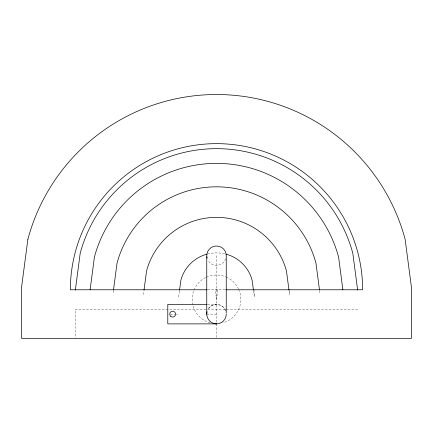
<?xml version="1.0" encoding="UTF-8"?>
<svg xmlns="http://www.w3.org/2000/svg" width="433" height="433" viewBox="0 0 433 433"><rect width="100%" height="100%" fill="white"/><g stroke="black" fill="none" stroke-linecap="round" stroke-linejoin="round"><path stroke-width="0.32" stroke-dasharray="2.17 1.62" d="M113.165 292.584L113.43 290.575M143.431 294.57L143.945 290.646M178.677 296.876L179.468 290.884M225.669 311.024C223.504 303.273 211.78 302.169 208.062 309.265A9.742 9.742 0 0 1 225.912 311.614M207.705 289.78L225.972 289.78M207.705 304.394L216.5 304.394M357.658 309.265L75.342 309.265L75.342 337.827M170.386 314.136L174.932 314.136M176.231 314.136L177.53 314.136M206.757 314.136L216.5 314.136M319.57 290.575L319.835 292.584L319.835 290.9M289.055 290.646L289.569 294.57L289.569 290.375M253.532 290.884L254.323 296.876L254.323 290.424M216.5 255.681L216.5 337.827M207.569 253.987A36.886 36.886 0 0 1 225.431 253.987M238.751 289.45A24.356 24.356 0 0 1 222.806 322.883M210.194 322.883A24.356 24.356 0 0 1 193.762 290.63M194 290.034A24.356 24.356 0 0 1 206.011 277.374M206.59 277.109A24.356 24.356 0 0 1 225.82 276.855M226.41 277.109A24.356 24.356 0 0 1 238.48 288.865M225.728 258.782A9.742 9.661 0 0 1 208.062 260.509M217.718 290.105L216.5 299.36L215.282 290.105L216.5 289.78L217.718 290.105"/><path stroke-width="0.65" d="M75.342 290.105L80.192 253.256A141.115 141.115 0 0 1 352.808 253.256L357.658 290.105M90.118 289.731L94.416 257.067A126.387 126.387 0 0 1 338.584 257.067L342.882 289.731M113.516 289.904L117.045 263.129A102.967 102.967 0 0 1 315.955 263.129L319.484 289.904M144.032 289.991L146.533 271.031A72.441 72.441 0 0 1 286.467 271.031L288.968 289.991M179.554 290.218L180.87 280.232A36.886 36.886 0 0 1 206.952 254.149M216.5 323.543L216.5 323.879C210.33 323.992 205.383 317.546 207.088 311.614M207.044 289.78L70.362 289.78A146.137 146.137 0 0 1 216.5 143.642A146.137 146.137 0 0 1 362.637 289.78L225.956 289.78M207.028 304.394L167.787 304.394L167.787 323.879L216.5 323.879M253.446 290.218L252.13 280.232A36.886 36.886 0 0 0 226.048 254.149M226.243 313.14L226.243 255.681A9.742 9.661 0 0 0 215.228 246.101A9.742 9.661 0 0 0 207.088 258.182M206.757 256.677L206.757 314.136M226.243 314.136A9.742 9.742 0 0 1 214.595 323.689M27.885 239.238L21.65 286.586L21.65 338.492L411.35 338.492L411.35 286.586L405.115 239.238A195.272 195.272 0 0 0 27.885 239.238M170.591 316.204A2.923 2.923 0 0 0 175.484 314.894A2.923 2.923 0 0 0 171.901 311.311A2.923 2.923 0 0 0 170.591 316.204"/></g></svg>
